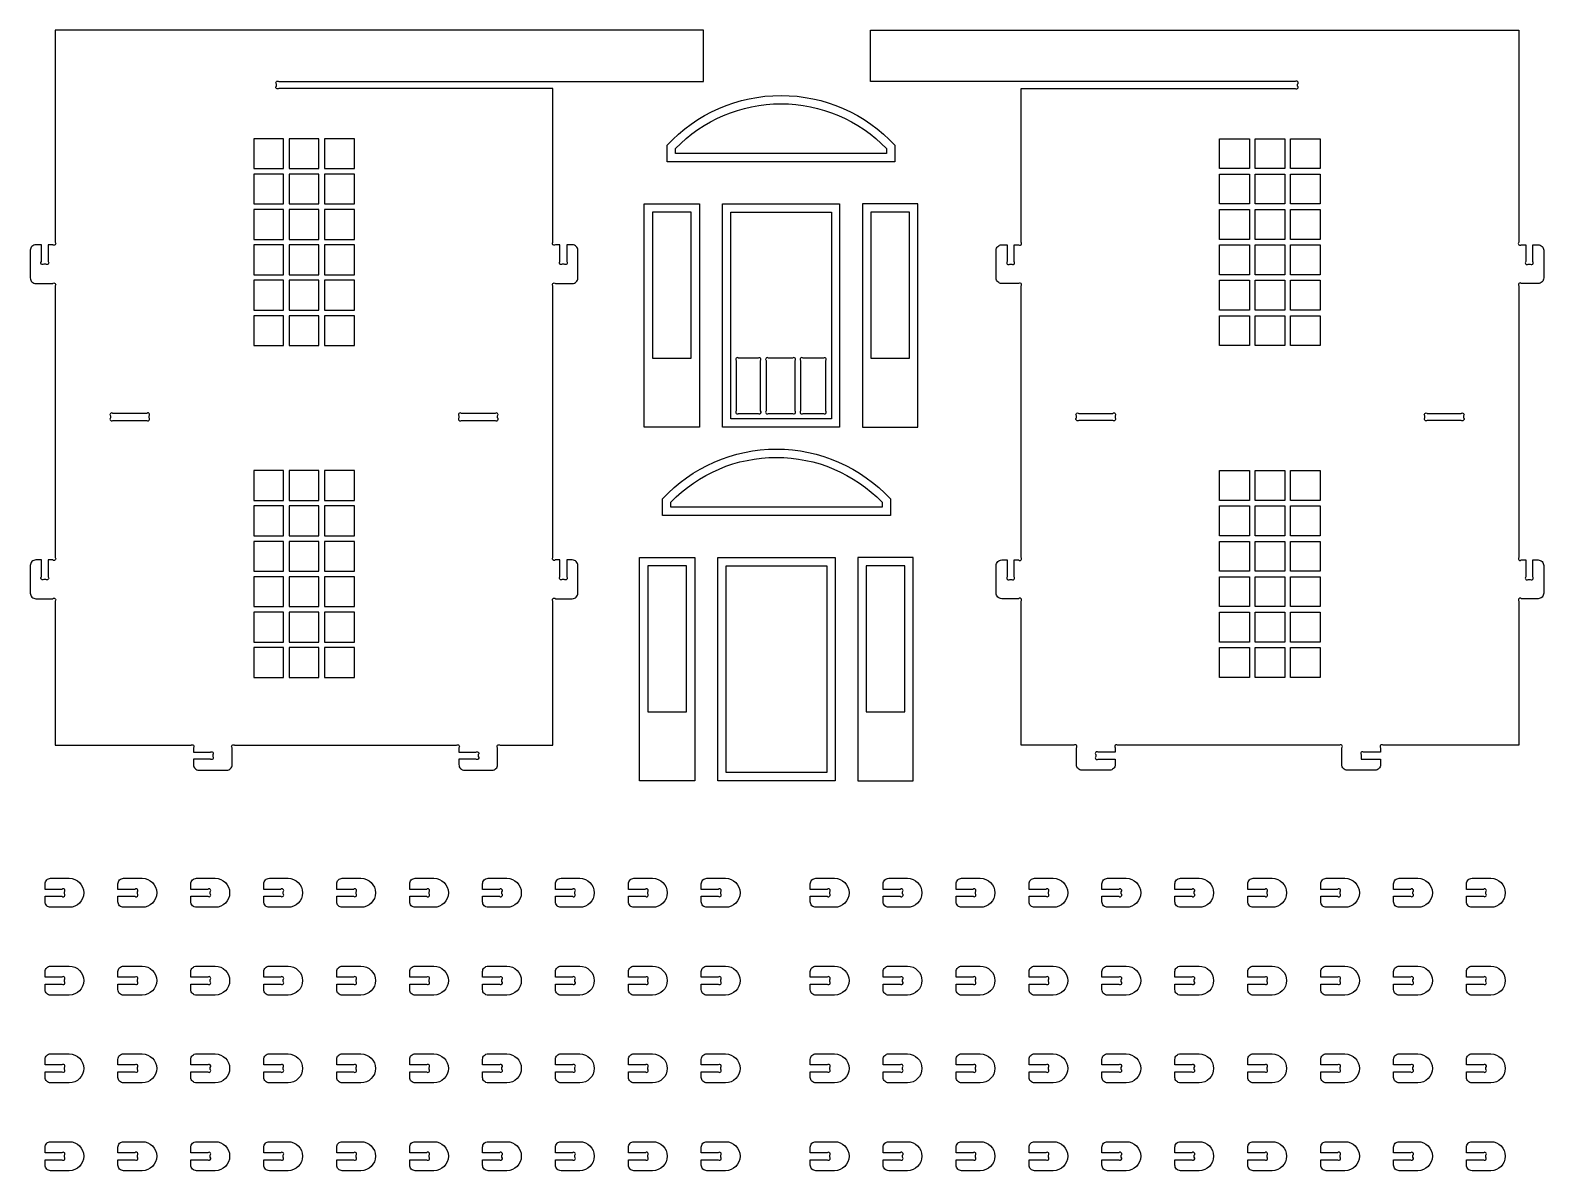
# Model space of a CAD drawing. Extents: x 9625 to 9740, y 1073 to 1136.
# Drawn here: x 9712.46 to 9739.83, y 1074.26 to 1094.88 of the extents above; entities that cross this region are included whole.
import ezdxf

# ---------------------------------------------------------------- set-up
doc = ezdxf.new("R2010")
doc.units = 0
doc.header["$MEASUREMENT"] = 0
doc.layers.add('LAYER_1', color=18, linetype='CONTINUOUS')

msp = doc.modelspace()

# ---------------------------------------------------------------- linework, layer by layer
at = {"layer": 'LAYER_1'}
for points in [[(9724.639, 1094.417), (9724.639, 1094.881), (9712.914, 1094.881), (9712.914, 1091.048, -1), (9712.87, 1091.003), (9712.789, 1091.003), (9712.789, 1090.698, -1), (9712.745, 1090.653), (9712.708, 1090.653, -1), (9712.664, 1090.698), (9712.664, 1091.003), (9712.564, 1091.003, 0.414214), (9712.464, 1090.903), (9712.464, 1090.403, 0.414214), (9712.564, 1090.303), (9712.87, 1090.303, -1), (9712.914, 1090.259), (9712.914, 1085.348, -1), (9712.87, 1085.303), (9712.789, 1085.303), (9712.789, 1084.998, -1), (9712.745, 1084.953), (9712.708, 1084.953, -1), (9712.664, 1084.998), (9712.664, 1085.303), (9712.564, 1085.303, 0.414214), (9712.464, 1085.203), (9712.464, 1084.703, 0.414214), (9712.564, 1084.603), (9712.87, 1084.603, -1), (9712.914, 1084.559), (9712.914, 1081.953), (9715.37, 1081.953, -1), (9715.414, 1081.909), (9715.414, 1081.828), (9715.72, 1081.828, -1), (9715.764, 1081.784), (9715.764, 1081.748, -1), (9715.72, 1081.703), (9715.414, 1081.703), (9715.414, 1081.603, 0.414214), (9715.514, 1081.503), (9716.014, 1081.503, 0.414214), (9716.114, 1081.603), (9716.114, 1081.909, -1), (9716.158, 1081.953), (9720.17, 1081.953, -1), (9720.214, 1081.909), (9720.214, 1081.828), (9720.52, 1081.828, -1), (9720.564, 1081.784), (9720.564, 1081.748, -1), (9720.52, 1081.703), (9720.214, 1081.703), (9720.214, 1081.603, 0.414214), (9720.314, 1081.503), (9720.814, 1081.503, 0.414214), (9720.914, 1081.603), (9720.914, 1081.909, -1), (9720.958, 1081.953), (9721.914, 1081.953), (9721.914, 1084.559, -1), (9721.958, 1084.603), (9722.264, 1084.603, 0.414214), (9722.364, 1084.703), (9722.364, 1085.203, 0.414214), (9722.264, 1085.303), (9722.164, 1085.303), (9722.164, 1084.998, -1), (9722.12, 1084.953), (9722.083, 1084.953, -1), (9722.039, 1084.998), (9722.039, 1085.303), (9721.958, 1085.303, -1), (9721.914, 1085.348), (9721.914, 1090.259, -1), (9721.958, 1090.303), (9722.264, 1090.303, 0.414214), (9722.364, 1090.403), (9722.364, 1090.903, 0.414214), (9722.264, 1091.003), (9722.164, 1091.003), (9722.164, 1090.698, -1), (9722.12, 1090.653), (9722.083, 1090.653, -1), (9722.039, 1090.698), (9722.039, 1091.003), (9721.958, 1091.003, -1), (9721.914, 1091.048), (9721.914, 1093.828), (9716.958, 1093.828, -1), (9716.914, 1093.873), (9716.914, 1093.909, -1), (9716.958, 1093.953), (9724.639, 1093.953)], [(9735.379, 1093.873), (9735.379, 1093.909, 1), (9735.335, 1093.953), (9727.654, 1093.953), (9727.654, 1094.881), (9739.379, 1094.881), (9739.379, 1091.048, 1), (9739.423, 1091.003), (9739.504, 1091.003), (9739.504, 1090.698, 1), (9739.548, 1090.653), (9739.585, 1090.653, 1), (9739.629, 1090.698), (9739.629, 1091.003), (9739.729, 1091.003, -0.414214), (9739.829, 1090.903), (9739.829, 1090.403, -0.414214), (9739.729, 1090.303), (9739.423, 1090.303, 1), (9739.379, 1090.259), (9739.379, 1085.348, 1), (9739.423, 1085.303), (9739.504, 1085.303), (9739.504, 1084.998, 1), (9739.548, 1084.953), (9739.585, 1084.953, 1), (9739.629, 1084.998), (9739.629, 1085.303), (9739.729, 1085.303, -0.414214), (9739.829, 1085.203), (9739.829, 1084.703, -0.414214), (9739.729, 1084.603), (9739.423, 1084.603, 1), (9739.379, 1084.559), (9739.379, 1081.953), (9736.923, 1081.953, 1), (9736.879, 1081.909), (9736.879, 1081.828), (9736.573, 1081.828, 1), (9736.529, 1081.784), (9736.529, 1081.703), (9736.879, 1081.703), (9736.879, 1081.603, -0.414214), (9736.779, 1081.503), (9736.279, 1081.503, -0.414214), (9736.179, 1081.603), (9736.179, 1081.909, 1), (9736.135, 1081.953), (9732.123, 1081.953, 1), (9732.079, 1081.909), (9732.079, 1081.828), (9731.773, 1081.828, 1), (9731.729, 1081.784), (9731.729, 1081.748, 1), (9731.773, 1081.703), (9732.079, 1081.703), (9732.079, 1081.603, -0.414214), (9731.979, 1081.503), (9731.479, 1081.503, -0.414214), (9731.379, 1081.603), (9731.379, 1081.909, 1), (9731.335, 1081.953), (9730.379, 1081.953), (9730.379, 1084.559, 1), (9730.335, 1084.603), (9730.029, 1084.603, -0.414214), (9729.929, 1084.703), (9729.929, 1085.203, -0.414214), (9730.029, 1085.303), (9730.129, 1085.303), (9730.129, 1084.998, 1), (9730.173, 1084.953), (9730.21, 1084.953, 1), (9730.254, 1084.998), (9730.254, 1085.303), (9730.335, 1085.303, 1), (9730.379, 1085.348), (9730.379, 1090.259, 1), (9730.335, 1090.303), (9730.029, 1090.303, -0.414214), (9729.929, 1090.403), (9729.929, 1090.903, -0.414214), (9730.029, 1091.003), (9730.129, 1091.003), (9730.129, 1090.698, 1), (9730.173, 1090.653), (9730.21, 1090.653, 1), (9730.254, 1090.698), (9730.254, 1091.003), (9730.335, 1091.003, 1), (9730.379, 1091.048), (9730.379, 1093.828), (9735.335, 1093.828, 1)], [(9728.098, 1092.502), (9723.978, 1092.502), (9723.978, 1092.802, -0.436893), (9728.098, 1092.802)], [(9727.948, 1092.652), (9724.128, 1092.652), (9724.128, 1092.742, -0.423936), (9727.948, 1092.742)], [(9725.624, 1088.953), (9725.272, 1088.953, 1), (9725.228, 1088.909), (9725.228, 1087.998, 1), (9725.272, 1087.953), (9725.624, 1087.953, 1), (9725.668, 1087.998), (9725.668, 1088.909, 1)], [(9726.247, 1088.953), (9725.812, 1088.953, 1), (9725.768, 1088.909), (9725.768, 1087.998, 1), (9725.812, 1087.953), (9726.247, 1087.953, 1), (9726.292, 1087.998), (9726.292, 1088.909, 1)], [(9726.804, 1088.953), (9726.436, 1088.953, 1), (9726.392, 1088.909), (9726.392, 1087.998, 1), (9726.436, 1087.953), (9726.804, 1087.953, 1), (9726.848, 1087.998), (9726.848, 1088.909, 1)], [(9713.958, 1087.828), (9714.57, 1087.828, 1), (9714.614, 1087.873), (9714.614, 1087.909, 1), (9714.57, 1087.953), (9713.958, 1087.953, 1), (9713.914, 1087.909), (9713.914, 1087.873, 1)], [(9720.258, 1087.828), (9720.87, 1087.828, 1), (9720.914, 1087.873), (9720.914, 1087.909, 1), (9720.87, 1087.953), (9720.258, 1087.953, 1), (9720.214, 1087.909), (9720.214, 1087.873, 1)], [(9731.423, 1087.953), (9732.035, 1087.953, -1), (9732.079, 1087.909), (9732.079, 1087.873, -1), (9732.035, 1087.828), (9731.423, 1087.828, -1), (9731.379, 1087.873), (9731.379, 1087.909, -1)], [(9737.723, 1087.953), (9738.335, 1087.953, -1), (9738.379, 1087.909), (9738.379, 1087.873, -1), (9738.335, 1087.828), (9737.723, 1087.828, -1), (9737.679, 1087.873), (9737.679, 1087.909, -1)], [(9728.015, 1086.108), (9723.895, 1086.108), (9723.895, 1086.408, -0.436893), (9728.015, 1086.408)], [(9727.865, 1086.258), (9724.045, 1086.258), (9724.045, 1086.349, -0.423936), (9727.865, 1086.349)], [(9712.732, 1079.223), (9713.037, 1079.223, 1), (9713.082, 1079.267), (9713.082, 1079.304, 1), (9713.037, 1079.348), (9712.732, 1079.348), (9712.732, 1079.448, -0.414214), (9712.832, 1079.548), (9713.169, 1079.548, -1), (9713.169, 1079.023), (9712.832, 1079.023, -0.414214), (9712.732, 1079.123)], [(9714.05, 1079.223), (9714.356, 1079.223, 1), (9714.4, 1079.267), (9714.4, 1079.304, 1), (9714.356, 1079.348), (9714.05, 1079.348), (9714.05, 1079.448, -0.414214), (9714.15, 1079.548), (9714.487, 1079.548, -1), (9714.487, 1079.023), (9714.15, 1079.023, -0.414214), (9714.05, 1079.123)], [(9715.368, 1079.223), (9715.674, 1079.223, 1), (9715.718, 1079.267), (9715.718, 1079.304, 1), (9715.674, 1079.348), (9715.368, 1079.348), (9715.368, 1079.448, -0.414214), (9715.468, 1079.548), (9715.806, 1079.548, -1), (9715.806, 1079.023), (9715.468, 1079.023, -0.414214), (9715.368, 1079.123)], [(9716.687, 1079.223), (9716.993, 1079.223, 1), (9717.037, 1079.267), (9717.037, 1079.304, 1), (9716.993, 1079.348), (9716.687, 1079.348), (9716.687, 1079.448, -0.414214), (9716.787, 1079.548), (9717.124, 1079.548, -1), (9717.124, 1079.023), (9716.787, 1079.023, -0.414214), (9716.687, 1079.123)], [(9718.005, 1079.223), (9718.311, 1079.223, 1), (9718.355, 1079.267), (9718.355, 1079.304, 1), (9718.311, 1079.348), (9718.005, 1079.348), (9718.005, 1079.448, -0.414214), (9718.105, 1079.548), (9718.443, 1079.548, -1), (9718.443, 1079.023), (9718.105, 1079.023, -0.414214), (9718.005, 1079.123)], [(9719.324, 1079.223), (9719.63, 1079.223, 1), (9719.674, 1079.267), (9719.674, 1079.304, 1), (9719.63, 1079.348), (9719.324, 1079.348), (9719.324, 1079.448, -0.414214), (9719.424, 1079.548), (9719.761, 1079.548, -1), (9719.761, 1079.023), (9719.424, 1079.023, -0.414214), (9719.324, 1079.123)], [(9720.642, 1079.223), (9720.948, 1079.223, 1), (9720.992, 1079.267), (9720.992, 1079.304, 1), (9720.948, 1079.348), (9720.642, 1079.348), (9720.642, 1079.448, -0.414214), (9720.742, 1079.548), (9721.08, 1079.548, -1), (9721.08, 1079.023), (9720.742, 1079.023, -0.414214), (9720.642, 1079.123)], [(9721.961, 1079.223), (9722.266, 1079.223, 1), (9722.311, 1079.267), (9722.311, 1079.304, 1), (9722.266, 1079.348), (9721.961, 1079.348), (9721.961, 1079.448, -0.414214), (9722.061, 1079.548), (9722.398, 1079.548, -1), (9722.398, 1079.023), (9722.061, 1079.023, -0.414214), (9721.961, 1079.123)], [(9723.279, 1079.223), (9723.585, 1079.223, 1), (9723.629, 1079.267), (9723.629, 1079.304, 1), (9723.585, 1079.348), (9723.279, 1079.348), (9723.279, 1079.448, -0.414214), (9723.379, 1079.548), (9723.717, 1079.548, -1), (9723.717, 1079.023), (9723.379, 1079.023, -0.414214), (9723.279, 1079.123)], [(9724.597, 1079.223), (9724.903, 1079.223, 1), (9724.947, 1079.267), (9724.947, 1079.304, 1), (9724.903, 1079.348), (9724.597, 1079.348), (9724.597, 1079.448, -0.414214), (9724.697, 1079.548), (9725.035, 1079.548, -1), (9725.035, 1079.023), (9724.697, 1079.023, -0.414214), (9724.597, 1079.123)], [(9726.568, 1079.223), (9726.873, 1079.223, 1), (9726.918, 1079.267), (9726.918, 1079.304, 1), (9726.873, 1079.348), (9726.568, 1079.348), (9726.568, 1079.448, -0.414214), (9726.668, 1079.548), (9727.005, 1079.548, -1), (9727.005, 1079.023), (9726.668, 1079.023, -0.414214), (9726.568, 1079.123)], [(9727.886, 1079.223), (9728.192, 1079.223, 1), (9728.236, 1079.267), (9728.236, 1079.304, 1), (9728.192, 1079.348), (9727.886, 1079.348), (9727.886, 1079.448, -0.414214), (9727.986, 1079.548), (9728.323, 1079.548, -1), (9728.323, 1079.023), (9727.986, 1079.023, -0.414214), (9727.886, 1079.123)], [(9729.204, 1079.223), (9729.51, 1079.223, 1), (9729.554, 1079.267), (9729.554, 1079.304, 1), (9729.51, 1079.348), (9729.204, 1079.348), (9729.204, 1079.448, -0.414214), (9729.304, 1079.548), (9729.642, 1079.548, -1), (9729.642, 1079.023), (9729.304, 1079.023, -0.414214), (9729.204, 1079.123)], [(9730.523, 1079.223), (9730.829, 1079.223, 1), (9730.873, 1079.267), (9730.873, 1079.304, 1), (9730.829, 1079.348), (9730.523, 1079.348), (9730.523, 1079.448, -0.414214), (9730.623, 1079.548), (9730.96, 1079.548, -1), (9730.96, 1079.023), (9730.623, 1079.023, -0.414214), (9730.523, 1079.123)], [(9731.841, 1079.223), (9732.147, 1079.223, 1), (9732.191, 1079.267), (9732.191, 1079.304, 1), (9732.147, 1079.348), (9731.841, 1079.348), (9731.841, 1079.448, -0.414214), (9731.941, 1079.548), (9732.279, 1079.548, -1), (9732.279, 1079.023), (9731.941, 1079.023, -0.414214), (9731.841, 1079.123)], [(9733.16, 1079.223), (9733.466, 1079.223, 1), (9733.51, 1079.267), (9733.51, 1079.304, 1), (9733.466, 1079.348), (9733.16, 1079.348), (9733.16, 1079.448, -0.414214), (9733.26, 1079.548), (9733.597, 1079.548, -1), (9733.597, 1079.023), (9733.26, 1079.023, -0.414214), (9733.16, 1079.123)], [(9734.478, 1079.223), (9734.784, 1079.223, 1), (9734.828, 1079.267), (9734.828, 1079.304, 1), (9734.784, 1079.348), (9734.478, 1079.348), (9734.478, 1079.448, -0.414214), (9734.578, 1079.548), (9734.916, 1079.548, -1), (9734.916, 1079.023), (9734.578, 1079.023, -0.414214), (9734.478, 1079.123)], [(9735.797, 1079.223), (9736.102, 1079.223, 1), (9736.147, 1079.267), (9736.147, 1079.304, 1), (9736.102, 1079.348), (9735.797, 1079.348), (9735.797, 1079.448, -0.414214), (9735.897, 1079.548), (9736.234, 1079.548, -1), (9736.234, 1079.023), (9735.897, 1079.023, -0.414214), (9735.797, 1079.123)], [(9737.115, 1079.223), (9737.421, 1079.223, 1), (9737.465, 1079.267), (9737.465, 1079.304, 1), (9737.421, 1079.348), (9737.115, 1079.348), (9737.115, 1079.448, -0.414214), (9737.215, 1079.548), (9737.553, 1079.548, -1), (9737.553, 1079.023), (9737.215, 1079.023, -0.414214), (9737.115, 1079.123)], [(9738.433, 1079.223), (9738.739, 1079.223, 1), (9738.783, 1079.267), (9738.783, 1079.304, 1), (9738.739, 1079.348), (9738.433, 1079.348), (9738.433, 1079.448, -0.414214), (9738.533, 1079.548), (9738.871, 1079.548, -1), (9738.871, 1079.023), (9738.533, 1079.023, -0.414214), (9738.433, 1079.123)], [(9712.732, 1077.635), (9713.037, 1077.635, 1), (9713.082, 1077.68), (9713.082, 1077.716, 1), (9713.037, 1077.76), (9712.732, 1077.76), (9712.732, 1077.86, -0.414214), (9712.832, 1077.96), (9713.169, 1077.96, -1), (9713.169, 1077.435), (9712.832, 1077.435, -0.414214), (9712.732, 1077.535)], [(9714.05, 1077.635), (9714.356, 1077.635, 1), (9714.4, 1077.68), (9714.4, 1077.716, 1), (9714.356, 1077.76), (9714.05, 1077.76), (9714.05, 1077.86, -0.414214), (9714.15, 1077.96), (9714.487, 1077.96, -1), (9714.487, 1077.435), (9714.15, 1077.435, -0.414214), (9714.05, 1077.535)], [(9715.368, 1077.635), (9715.674, 1077.635, 1), (9715.718, 1077.68), (9715.718, 1077.716, 1), (9715.674, 1077.76), (9715.368, 1077.76), (9715.368, 1077.86, -0.414214), (9715.468, 1077.96), (9715.806, 1077.96, -1), (9715.806, 1077.435), (9715.468, 1077.435, -0.414214), (9715.368, 1077.535)], [(9716.687, 1077.635), (9716.993, 1077.635, 1), (9717.037, 1077.68), (9717.037, 1077.716, 1), (9716.993, 1077.76), (9716.687, 1077.76), (9716.687, 1077.86, -0.414214), (9716.787, 1077.96), (9717.124, 1077.96, -1), (9717.124, 1077.435), (9716.787, 1077.435, -0.414214), (9716.687, 1077.535)], [(9718.005, 1077.635), (9718.311, 1077.635, 1), (9718.355, 1077.68), (9718.355, 1077.716, 1), (9718.311, 1077.76), (9718.005, 1077.76), (9718.005, 1077.86, -0.414214), (9718.105, 1077.96), (9718.443, 1077.96, -1), (9718.443, 1077.435), (9718.105, 1077.435, -0.414214), (9718.005, 1077.535)], [(9719.324, 1077.635), (9719.63, 1077.635, 1), (9719.674, 1077.68), (9719.674, 1077.716, 1), (9719.63, 1077.76), (9719.324, 1077.76), (9719.324, 1077.86, -0.414214), (9719.424, 1077.96), (9719.761, 1077.96, -1), (9719.761, 1077.435), (9719.424, 1077.435, -0.414214), (9719.324, 1077.535)], [(9720.642, 1077.635), (9720.948, 1077.635, 1), (9720.992, 1077.68), (9720.992, 1077.716, 1), (9720.948, 1077.76), (9720.642, 1077.76), (9720.642, 1077.86, -0.414214), (9720.742, 1077.96), (9721.08, 1077.96, -1), (9721.08, 1077.435), (9720.742, 1077.435, -0.414214), (9720.642, 1077.535)], [(9721.961, 1077.635), (9722.266, 1077.635, 1), (9722.311, 1077.68), (9722.311, 1077.716, 1), (9722.266, 1077.76), (9721.961, 1077.76), (9721.961, 1077.86, -0.414214), (9722.061, 1077.96), (9722.398, 1077.96, -1), (9722.398, 1077.435), (9722.061, 1077.435, -0.414214), (9721.961, 1077.535)], [(9723.279, 1077.635), (9723.585, 1077.635, 1), (9723.629, 1077.68), (9723.629, 1077.716, 1), (9723.585, 1077.76), (9723.279, 1077.76), (9723.279, 1077.86, -0.414214), (9723.379, 1077.96), (9723.717, 1077.96, -1), (9723.717, 1077.435), (9723.379, 1077.435, -0.414214), (9723.279, 1077.535)], [(9724.597, 1077.635), (9724.903, 1077.635, 1), (9724.947, 1077.68), (9724.947, 1077.716, 1), (9724.903, 1077.76), (9724.597, 1077.76), (9724.597, 1077.86, -0.414214), (9724.697, 1077.96), (9725.035, 1077.96, -1), (9725.035, 1077.435), (9724.697, 1077.435, -0.414214), (9724.597, 1077.535)], [(9726.568, 1077.635), (9726.873, 1077.635, 1), (9726.918, 1077.68), (9726.918, 1077.716, 1), (9726.873, 1077.76), (9726.568, 1077.76), (9726.568, 1077.86, -0.414214), (9726.668, 1077.96), (9727.005, 1077.96, -1), (9727.005, 1077.435), (9726.668, 1077.435, -0.414214), (9726.568, 1077.535)], [(9727.886, 1077.635), (9728.192, 1077.635, 1), (9728.236, 1077.68), (9728.236, 1077.716, 1), (9728.192, 1077.76), (9727.886, 1077.76), (9727.886, 1077.86, -0.414214), (9727.986, 1077.96), (9728.323, 1077.96, -1), (9728.323, 1077.435), (9727.986, 1077.435, -0.414214), (9727.886, 1077.535)], [(9729.204, 1077.635), (9729.51, 1077.635, 1), (9729.554, 1077.68), (9729.554, 1077.716, 1), (9729.51, 1077.76), (9729.204, 1077.76), (9729.204, 1077.86, -0.414214), (9729.304, 1077.96), (9729.642, 1077.96, -1), (9729.642, 1077.435), (9729.304, 1077.435, -0.414214), (9729.204, 1077.535)], [(9730.523, 1077.635), (9730.829, 1077.635, 1), (9730.873, 1077.68), (9730.873, 1077.716, 1), (9730.829, 1077.76), (9730.523, 1077.76), (9730.523, 1077.86, -0.414214), (9730.623, 1077.96), (9730.96, 1077.96, -1), (9730.96, 1077.435), (9730.623, 1077.435, -0.414214), (9730.523, 1077.535)], [(9731.841, 1077.635), (9732.147, 1077.635, 1), (9732.191, 1077.68), (9732.191, 1077.716, 1), (9732.147, 1077.76), (9731.841, 1077.76), (9731.841, 1077.86, -0.414214), (9731.941, 1077.96), (9732.279, 1077.96, -1), (9732.279, 1077.435), (9731.941, 1077.435, -0.414214), (9731.841, 1077.535)], [(9733.16, 1077.635), (9733.466, 1077.635, 1), (9733.51, 1077.68), (9733.51, 1077.716, 1), (9733.466, 1077.76), (9733.16, 1077.76), (9733.16, 1077.86, -0.414214), (9733.26, 1077.96), (9733.597, 1077.96, -1), (9733.597, 1077.435), (9733.26, 1077.435, -0.414214), (9733.16, 1077.535)], [(9734.478, 1077.635), (9734.784, 1077.635, 1), (9734.828, 1077.68), (9734.828, 1077.716, 1), (9734.784, 1077.76), (9734.478, 1077.76), (9734.478, 1077.86, -0.414214), (9734.578, 1077.96), (9734.916, 1077.96, -1), (9734.916, 1077.435), (9734.578, 1077.435, -0.414214), (9734.478, 1077.535)], [(9735.797, 1077.635), (9736.102, 1077.635, 1), (9736.147, 1077.68), (9736.147, 1077.716, 1), (9736.102, 1077.76), (9735.797, 1077.76), (9735.797, 1077.86, -0.414214), (9735.897, 1077.96), (9736.234, 1077.96, -1), (9736.234, 1077.435), (9735.897, 1077.435, -0.414214), (9735.797, 1077.535)], [(9737.115, 1077.635), (9737.421, 1077.635, 1), (9737.465, 1077.68), (9737.465, 1077.716, 1), (9737.421, 1077.76), (9737.115, 1077.76), (9737.115, 1077.86, -0.414214), (9737.215, 1077.96), (9737.553, 1077.96, -1), (9737.553, 1077.435), (9737.215, 1077.435, -0.414214), (9737.115, 1077.535)], [(9738.433, 1077.635), (9738.739, 1077.635, 1), (9738.783, 1077.68), (9738.783, 1077.716, 1), (9738.739, 1077.76), (9738.433, 1077.76), (9738.433, 1077.86, -0.414214), (9738.533, 1077.96), (9738.871, 1077.96, -1), (9738.871, 1077.435), (9738.533, 1077.435, -0.414214), (9738.433, 1077.535)], [(9712.732, 1076.048), (9713.037, 1076.048, 1), (9713.082, 1076.092), (9713.082, 1076.128, 1), (9713.037, 1076.173), (9712.732, 1076.173), (9712.732, 1076.273, -0.414214), (9712.832, 1076.373), (9713.169, 1076.373, -1), (9713.169, 1075.848), (9712.832, 1075.848, -0.414214), (9712.732, 1075.948)], [(9714.05, 1076.048), (9714.356, 1076.048, 1), (9714.4, 1076.092), (9714.4, 1076.128, 1), (9714.356, 1076.173), (9714.05, 1076.173), (9714.05, 1076.273, -0.414214), (9714.15, 1076.373), (9714.487, 1076.373, -1), (9714.487, 1075.848), (9714.15, 1075.848, -0.414214), (9714.05, 1075.948)], [(9715.368, 1076.048), (9715.674, 1076.048, 1), (9715.718, 1076.092), (9715.718, 1076.128, 1), (9715.674, 1076.173), (9715.368, 1076.173), (9715.368, 1076.273, -0.414214), (9715.468, 1076.373), (9715.806, 1076.373, -1), (9715.806, 1075.848), (9715.468, 1075.848, -0.414214), (9715.368, 1075.948)], [(9716.687, 1076.048), (9716.993, 1076.048, 1), (9717.037, 1076.092), (9717.037, 1076.128, 1), (9716.993, 1076.173), (9716.687, 1076.173), (9716.687, 1076.273, -0.414214), (9716.787, 1076.373), (9717.124, 1076.373, -1), (9717.124, 1075.848), (9716.787, 1075.848, -0.414214), (9716.687, 1075.948)], [(9718.005, 1076.048), (9718.311, 1076.048, 1), (9718.355, 1076.092), (9718.355, 1076.128, 1), (9718.311, 1076.173), (9718.005, 1076.173), (9718.005, 1076.273, -0.414214), (9718.105, 1076.373), (9718.443, 1076.373, -1), (9718.443, 1075.848), (9718.105, 1075.848, -0.414214), (9718.005, 1075.948)], [(9719.324, 1076.048), (9719.63, 1076.048, 1), (9719.674, 1076.092), (9719.674, 1076.128, 1), (9719.63, 1076.173), (9719.324, 1076.173), (9719.324, 1076.273, -0.414214), (9719.424, 1076.373), (9719.761, 1076.373, -1), (9719.761, 1075.848), (9719.424, 1075.848, -0.414214), (9719.324, 1075.948)], [(9720.642, 1076.048), (9720.948, 1076.048, 1), (9720.992, 1076.092), (9720.992, 1076.128, 1), (9720.948, 1076.173), (9720.642, 1076.173), (9720.642, 1076.273, -0.414214), (9720.742, 1076.373), (9721.08, 1076.373, -1), (9721.08, 1075.848), (9720.742, 1075.848, -0.414214), (9720.642, 1075.948)], [(9721.961, 1076.048), (9722.266, 1076.048, 1), (9722.311, 1076.092), (9722.311, 1076.128, 1), (9722.266, 1076.173), (9721.961, 1076.173), (9721.961, 1076.273, -0.414214), (9722.061, 1076.373), (9722.398, 1076.373, -1), (9722.398, 1075.848), (9722.061, 1075.848, -0.414214), (9721.961, 1075.948)], [(9723.279, 1076.048), (9723.585, 1076.048, 1), (9723.629, 1076.092), (9723.629, 1076.128, 1), (9723.585, 1076.173), (9723.279, 1076.173), (9723.279, 1076.273, -0.414214), (9723.379, 1076.373), (9723.717, 1076.373, -1), (9723.717, 1075.848), (9723.379, 1075.848, -0.414214), (9723.279, 1075.948)], [(9724.597, 1076.048), (9724.903, 1076.048, 1), (9724.947, 1076.092), (9724.947, 1076.128, 1), (9724.903, 1076.173), (9724.597, 1076.173), (9724.597, 1076.273, -0.414214), (9724.697, 1076.373), (9725.035, 1076.373, -1), (9725.035, 1075.848), (9724.697, 1075.848, -0.414214), (9724.597, 1075.948)], [(9726.568, 1076.048), (9726.873, 1076.048, 1), (9726.918, 1076.092), (9726.918, 1076.128, 1), (9726.873, 1076.173), (9726.568, 1076.173), (9726.568, 1076.273, -0.414214), (9726.668, 1076.373), (9727.005, 1076.373, -1), (9727.005, 1075.848), (9726.668, 1075.848, -0.414214), (9726.568, 1075.948)], [(9727.886, 1076.048), (9728.192, 1076.048, 1), (9728.236, 1076.092), (9728.236, 1076.128, 1), (9728.192, 1076.173), (9727.886, 1076.173), (9727.886, 1076.273, -0.414214), (9727.986, 1076.373), (9728.323, 1076.373, -1), (9728.323, 1075.848), (9727.986, 1075.848, -0.414214), (9727.886, 1075.948)], [(9729.204, 1076.048), (9729.51, 1076.048, 1), (9729.554, 1076.092), (9729.554, 1076.128, 1), (9729.51, 1076.173), (9729.204, 1076.173), (9729.204, 1076.273, -0.414214), (9729.304, 1076.373), (9729.642, 1076.373, -1), (9729.642, 1075.848), (9729.304, 1075.848, -0.414214), (9729.204, 1075.948)], [(9730.523, 1076.048), (9730.829, 1076.048, 1), (9730.873, 1076.092), (9730.873, 1076.128, 1), (9730.829, 1076.173), (9730.523, 1076.173), (9730.523, 1076.273, -0.414214), (9730.623, 1076.373), (9730.96, 1076.373, -1), (9730.96, 1075.848), (9730.623, 1075.848, -0.414214), (9730.523, 1075.948)], [(9731.841, 1076.048), (9732.147, 1076.048, 1), (9732.191, 1076.092), (9732.191, 1076.128, 1), (9732.147, 1076.173), (9731.841, 1076.173), (9731.841, 1076.273, -0.414214), (9731.941, 1076.373), (9732.279, 1076.373, -1), (9732.279, 1075.848), (9731.941, 1075.848, -0.414214), (9731.841, 1075.948)], [(9733.16, 1076.048), (9733.466, 1076.048, 1), (9733.51, 1076.092), (9733.51, 1076.128, 1), (9733.466, 1076.173), (9733.16, 1076.173), (9733.16, 1076.273, -0.414214), (9733.26, 1076.373), (9733.597, 1076.373, -1), (9733.597, 1075.848), (9733.26, 1075.848, -0.414214), (9733.16, 1075.948)], [(9734.478, 1076.048), (9734.784, 1076.048, 1), (9734.828, 1076.092), (9734.828, 1076.128, 1), (9734.784, 1076.173), (9734.478, 1076.173), (9734.478, 1076.273, -0.414214), (9734.578, 1076.373), (9734.916, 1076.373, -1), (9734.916, 1075.848), (9734.578, 1075.848, -0.414214), (9734.478, 1075.948)], [(9735.797, 1076.048), (9736.102, 1076.048, 1), (9736.147, 1076.092), (9736.147, 1076.128, 1), (9736.102, 1076.173), (9735.797, 1076.173), (9735.797, 1076.273, -0.414214), (9735.897, 1076.373), (9736.234, 1076.373, -1), (9736.234, 1075.848), (9735.897, 1075.848, -0.414214), (9735.797, 1075.948)], [(9737.115, 1076.048), (9737.421, 1076.048, 1), (9737.465, 1076.092), (9737.465, 1076.128, 1), (9737.421, 1076.173), (9737.115, 1076.173), (9737.115, 1076.273, -0.414214), (9737.215, 1076.373), (9737.553, 1076.373, -1), (9737.553, 1075.848), (9737.215, 1075.848, -0.414214), (9737.115, 1075.948)], [(9738.433, 1076.048), (9738.739, 1076.048, 1), (9738.783, 1076.092), (9738.783, 1076.128, 1), (9738.739, 1076.173), (9738.433, 1076.173), (9738.433, 1076.273, -0.414214), (9738.533, 1076.373), (9738.871, 1076.373, -1), (9738.871, 1075.848), (9738.533, 1075.848, -0.414214), (9738.433, 1075.948)], [(9712.732, 1074.46), (9713.037, 1074.46, 1), (9713.082, 1074.504), (9713.082, 1074.541, 1), (9713.037, 1074.585), (9712.732, 1074.585), (9712.732, 1074.685, -0.414214), (9712.832, 1074.785), (9713.169, 1074.785, -1), (9713.169, 1074.26), (9712.832, 1074.26, -0.414214), (9712.732, 1074.36)], [(9714.05, 1074.46), (9714.356, 1074.46, 1), (9714.4, 1074.504), (9714.4, 1074.541, 1), (9714.356, 1074.585), (9714.05, 1074.585), (9714.05, 1074.685, -0.414214), (9714.15, 1074.785), (9714.487, 1074.785, -1), (9714.487, 1074.26), (9714.15, 1074.26, -0.414214), (9714.05, 1074.36)], [(9715.368, 1074.46), (9715.674, 1074.46, 1), (9715.718, 1074.504), (9715.718, 1074.541, 1), (9715.674, 1074.585), (9715.368, 1074.585), (9715.368, 1074.685, -0.414214), (9715.468, 1074.785), (9715.806, 1074.785, -1), (9715.806, 1074.26), (9715.468, 1074.26, -0.414214), (9715.368, 1074.36)], [(9716.687, 1074.46), (9716.993, 1074.46, 1), (9717.037, 1074.504), (9717.037, 1074.541, 1), (9716.993, 1074.585), (9716.687, 1074.585), (9716.687, 1074.685, -0.414214), (9716.787, 1074.785), (9717.124, 1074.785, -1), (9717.124, 1074.26), (9716.787, 1074.26, -0.414214), (9716.687, 1074.36)], [(9718.005, 1074.46), (9718.311, 1074.46, 1), (9718.355, 1074.504), (9718.355, 1074.541, 1), (9718.311, 1074.585), (9718.005, 1074.585), (9718.005, 1074.685, -0.414214), (9718.105, 1074.785), (9718.443, 1074.785, -1), (9718.443, 1074.26), (9718.105, 1074.26, -0.414214), (9718.005, 1074.36)], [(9719.324, 1074.46), (9719.63, 1074.46, 1), (9719.674, 1074.504), (9719.674, 1074.541, 1), (9719.63, 1074.585), (9719.324, 1074.585), (9719.324, 1074.685, -0.414214), (9719.424, 1074.785), (9719.761, 1074.785, -1), (9719.761, 1074.26), (9719.424, 1074.26, -0.414214), (9719.324, 1074.36)], [(9720.642, 1074.46), (9720.948, 1074.46, 1), (9720.992, 1074.504), (9720.992, 1074.541, 1), (9720.948, 1074.585), (9720.642, 1074.585), (9720.642, 1074.685, -0.414214), (9720.742, 1074.785), (9721.08, 1074.785, -1), (9721.08, 1074.26), (9720.742, 1074.26, -0.414214), (9720.642, 1074.36)], [(9721.961, 1074.46), (9722.266, 1074.46, 1), (9722.311, 1074.504), (9722.311, 1074.541, 1), (9722.266, 1074.585), (9721.961, 1074.585), (9721.961, 1074.685, -0.414214), (9722.061, 1074.785), (9722.398, 1074.785, -1), (9722.398, 1074.26), (9722.061, 1074.26, -0.414214), (9721.961, 1074.36)], [(9723.279, 1074.46), (9723.585, 1074.46, 1), (9723.629, 1074.504), (9723.629, 1074.541, 1), (9723.585, 1074.585), (9723.279, 1074.585), (9723.279, 1074.685, -0.414214), (9723.379, 1074.785), (9723.717, 1074.785, -1), (9723.717, 1074.26), (9723.379, 1074.26, -0.414214), (9723.279, 1074.36)], [(9724.597, 1074.46), (9724.903, 1074.46, 1), (9724.947, 1074.504), (9724.947, 1074.541, 1), (9724.903, 1074.585), (9724.597, 1074.585), (9724.597, 1074.685, -0.414214), (9724.697, 1074.785), (9725.035, 1074.785, -1), (9725.035, 1074.26), (9724.697, 1074.26, -0.414214), (9724.597, 1074.36)], [(9726.568, 1074.46), (9726.873, 1074.46, 1), (9726.918, 1074.504), (9726.918, 1074.541, 1), (9726.873, 1074.585), (9726.568, 1074.585), (9726.568, 1074.685, -0.414214), (9726.668, 1074.785), (9727.005, 1074.785, -1), (9727.005, 1074.26), (9726.668, 1074.26, -0.414214), (9726.568, 1074.36)], [(9727.886, 1074.46), (9728.192, 1074.46, 1), (9728.236, 1074.504), (9728.236, 1074.541, 1), (9728.192, 1074.585), (9727.886, 1074.585), (9727.886, 1074.685, -0.414214), (9727.986, 1074.785), (9728.323, 1074.785, -1), (9728.323, 1074.26), (9727.986, 1074.26, -0.414214), (9727.886, 1074.36)], [(9729.204, 1074.46), (9729.51, 1074.46, 1), (9729.554, 1074.504), (9729.554, 1074.541, 1), (9729.51, 1074.585), (9729.204, 1074.585), (9729.204, 1074.685, -0.414214), (9729.304, 1074.785), (9729.642, 1074.785, -1), (9729.642, 1074.26), (9729.304, 1074.26, -0.414214), (9729.204, 1074.36)], [(9730.523, 1074.46), (9730.829, 1074.46, 1), (9730.873, 1074.504), (9730.873, 1074.541, 1), (9730.829, 1074.585), (9730.523, 1074.585), (9730.523, 1074.685, -0.414214), (9730.623, 1074.785), (9730.96, 1074.785, -1), (9730.96, 1074.26), (9730.623, 1074.26, -0.414214), (9730.523, 1074.36)], [(9731.841, 1074.46), (9732.147, 1074.46, 1), (9732.191, 1074.504), (9732.191, 1074.541, 1), (9732.147, 1074.585), (9731.841, 1074.585), (9731.841, 1074.685, -0.414214), (9731.941, 1074.785), (9732.279, 1074.785, -1), (9732.279, 1074.26), (9731.941, 1074.26, -0.414214), (9731.841, 1074.36)], [(9733.16, 1074.46), (9733.466, 1074.46, 1), (9733.51, 1074.504), (9733.51, 1074.541, 1), (9733.466, 1074.585), (9733.16, 1074.585), (9733.16, 1074.685, -0.414214), (9733.26, 1074.785), (9733.597, 1074.785, -1), (9733.597, 1074.26), (9733.26, 1074.26, -0.414214), (9733.16, 1074.36)], [(9734.478, 1074.46), (9734.784, 1074.46, 1), (9734.828, 1074.504), (9734.828, 1074.541, 1), (9734.784, 1074.585), (9734.478, 1074.585), (9734.478, 1074.685, -0.414214), (9734.578, 1074.785), (9734.916, 1074.785, -1), (9734.916, 1074.26), (9734.578, 1074.26, -0.414214), (9734.478, 1074.36)], [(9735.797, 1074.46), (9736.102, 1074.46, 1), (9736.147, 1074.504), (9736.147, 1074.541, 1), (9736.102, 1074.585), (9735.797, 1074.585), (9735.797, 1074.685, -0.414214), (9735.897, 1074.785), (9736.234, 1074.785, -1), (9736.234, 1074.26), (9735.897, 1074.26, -0.414214), (9735.797, 1074.36)], [(9737.115, 1074.46), (9737.421, 1074.46, 1), (9737.465, 1074.504), (9737.465, 1074.541, 1), (9737.421, 1074.585), (9737.115, 1074.585), (9737.115, 1074.685, -0.414214), (9737.215, 1074.785), (9737.553, 1074.785, -1), (9737.553, 1074.26), (9737.215, 1074.26, -0.414214), (9737.115, 1074.36)], [(9738.433, 1074.46), (9738.739, 1074.46, 1), (9738.783, 1074.504), (9738.783, 1074.541, 1), (9738.739, 1074.585), (9738.433, 1074.585), (9738.433, 1074.685, -0.414214), (9738.533, 1074.785), (9738.871, 1074.785, -1), (9738.871, 1074.26), (9738.533, 1074.26, -0.414214), (9738.433, 1074.36)]]:
    msp.add_lwpolyline(points, format="xyb", close=True, dxfattribs=at)
for points in [[(9716.504, 1092.38), (9717.044, 1092.38), (9717.044, 1092.92), (9716.504, 1092.92)], [(9717.144, 1092.38), (9717.684, 1092.38), (9717.684, 1092.92), (9717.144, 1092.92)], [(9717.784, 1092.38), (9718.324, 1092.38), (9718.324, 1092.92), (9717.784, 1092.92)], [(9734.509, 1092.38), (9733.969, 1092.38), (9733.969, 1092.92), (9734.509, 1092.92)], [(9735.149, 1092.38), (9734.609, 1092.38), (9734.609, 1092.92), (9735.149, 1092.92)], [(9735.789, 1092.38), (9735.249, 1092.38), (9735.249, 1092.92), (9735.789, 1092.92)], [(9716.504, 1091.74), (9717.044, 1091.74), (9717.044, 1092.28), (9716.504, 1092.28)], [(9717.144, 1091.74), (9717.684, 1091.74), (9717.684, 1092.28), (9717.144, 1092.28)], [(9717.784, 1091.74), (9718.324, 1091.74), (9718.324, 1092.28), (9717.784, 1092.28)], [(9734.509, 1091.74), (9733.969, 1091.74), (9733.969, 1092.28), (9734.509, 1092.28)], [(9735.149, 1091.74), (9734.609, 1091.74), (9734.609, 1092.28), (9735.149, 1092.28)], [(9735.789, 1091.74), (9735.249, 1091.74), (9735.249, 1092.28), (9735.789, 1092.28)], [(9716.504, 1091.1), (9717.044, 1091.1), (9717.044, 1091.64), (9716.504, 1091.64)], [(9717.144, 1091.1), (9717.684, 1091.1), (9717.684, 1091.64), (9717.144, 1091.64)], [(9717.784, 1091.1), (9718.324, 1091.1), (9718.324, 1091.64), (9717.784, 1091.64)], [(9724.566, 1087.703), (9723.566, 1087.703), (9723.566, 1091.743), (9724.566, 1091.743)], [(9727.098, 1091.743), (9727.098, 1087.703), (9724.978, 1087.703), (9724.978, 1091.743)], [(9727.511, 1087.703), (9728.511, 1087.703), (9728.511, 1091.743), (9727.511, 1091.743)], [(9734.509, 1091.1), (9733.969, 1091.1), (9733.969, 1091.64), (9734.509, 1091.64)], [(9735.149, 1091.1), (9734.609, 1091.1), (9734.609, 1091.64), (9735.149, 1091.64)], [(9735.789, 1091.1), (9735.249, 1091.1), (9735.249, 1091.64), (9735.789, 1091.64)], [(9723.716, 1088.953), (9724.416, 1088.953), (9724.416, 1091.593), (9723.716, 1091.593)], [(9725.128, 1091.593), (9726.948, 1091.593), (9726.948, 1087.853), (9725.128, 1087.853)], [(9727.661, 1088.953), (9728.361, 1088.953), (9728.361, 1091.593), (9727.661, 1091.593)], [(9716.504, 1090.46), (9717.044, 1090.46), (9717.044, 1091), (9716.504, 1091)], [(9717.144, 1090.46), (9717.684, 1090.46), (9717.684, 1091), (9717.144, 1091)], [(9717.784, 1090.46), (9718.324, 1090.46), (9718.324, 1091), (9717.784, 1091)], [(9734.509, 1090.46), (9733.969, 1090.46), (9733.969, 1091), (9734.509, 1091)], [(9735.149, 1090.46), (9734.609, 1090.46), (9734.609, 1091), (9735.149, 1091)], [(9735.789, 1090.46), (9735.249, 1090.46), (9735.249, 1091), (9735.789, 1091)], [(9716.504, 1089.82), (9717.044, 1089.82), (9717.044, 1090.36), (9716.504, 1090.36)], [(9717.144, 1089.82), (9717.684, 1089.82), (9717.684, 1090.36), (9717.144, 1090.36)], [(9717.784, 1089.82), (9718.324, 1089.82), (9718.324, 1090.36), (9717.784, 1090.36)], [(9734.509, 1089.82), (9733.969, 1089.82), (9733.969, 1090.36), (9734.509, 1090.36)], [(9735.149, 1089.82), (9734.609, 1089.82), (9734.609, 1090.36), (9735.149, 1090.36)], [(9735.789, 1089.82), (9735.249, 1089.82), (9735.249, 1090.36), (9735.789, 1090.36)], [(9716.504, 1089.18), (9717.044, 1089.18), (9717.044, 1089.72), (9716.504, 1089.72)], [(9717.144, 1089.18), (9717.684, 1089.18), (9717.684, 1089.72), (9717.144, 1089.72)], [(9717.784, 1089.18), (9718.324, 1089.18), (9718.324, 1089.72), (9717.784, 1089.72)], [(9734.509, 1089.18), (9733.969, 1089.18), (9733.969, 1089.72), (9734.509, 1089.72)], [(9735.149, 1089.18), (9734.609, 1089.18), (9734.609, 1089.72), (9735.149, 1089.72)], [(9735.789, 1089.18), (9735.249, 1089.18), (9735.249, 1089.72), (9735.789, 1089.72)], [(9716.504, 1086.38), (9717.044, 1086.38), (9717.044, 1086.92), (9716.504, 1086.92)], [(9717.144, 1086.38), (9717.684, 1086.38), (9717.684, 1086.92), (9717.144, 1086.92)], [(9717.784, 1086.38), (9718.324, 1086.38), (9718.324, 1086.92), (9717.784, 1086.92)], [(9734.509, 1086.38), (9733.969, 1086.38), (9733.969, 1086.92), (9734.509, 1086.92)], [(9735.149, 1086.38), (9734.609, 1086.38), (9734.609, 1086.92), (9735.149, 1086.92)], [(9735.789, 1086.38), (9735.249, 1086.38), (9735.249, 1086.92), (9735.789, 1086.92)], [(9716.504, 1085.74), (9717.044, 1085.74), (9717.044, 1086.28), (9716.504, 1086.28)], [(9717.144, 1085.74), (9717.684, 1085.74), (9717.684, 1086.28), (9717.144, 1086.28)], [(9717.784, 1085.74), (9718.324, 1085.74), (9718.324, 1086.28), (9717.784, 1086.28)], [(9734.509, 1085.74), (9733.969, 1085.74), (9733.969, 1086.28), (9734.509, 1086.28)], [(9735.149, 1085.74), (9734.609, 1085.74), (9734.609, 1086.28), (9735.149, 1086.28)], [(9735.789, 1085.74), (9735.249, 1085.74), (9735.249, 1086.28), (9735.789, 1086.28)], [(9716.504, 1085.1), (9717.044, 1085.1), (9717.044, 1085.64), (9716.504, 1085.64)], [(9717.144, 1085.1), (9717.684, 1085.1), (9717.684, 1085.64), (9717.144, 1085.64)], [(9717.784, 1085.1), (9718.324, 1085.1), (9718.324, 1085.64), (9717.784, 1085.64)], [(9734.509, 1085.1), (9733.969, 1085.1), (9733.969, 1085.64), (9734.509, 1085.64)], [(9735.149, 1085.1), (9734.609, 1085.1), (9734.609, 1085.64), (9735.149, 1085.64)], [(9735.789, 1085.1), (9735.249, 1085.1), (9735.249, 1085.64), (9735.789, 1085.64)], [(9724.482, 1081.31), (9723.482, 1081.31), (9723.482, 1085.35), (9724.482, 1085.35)], [(9727.015, 1085.35), (9727.015, 1081.31), (9724.895, 1081.31), (9724.895, 1085.35)], [(9727.427, 1081.31), (9728.427, 1081.31), (9728.427, 1085.35), (9727.427, 1085.35)], [(9723.632, 1082.56), (9724.332, 1082.56), (9724.332, 1085.2), (9723.632, 1085.2)], [(9725.045, 1085.2), (9726.865, 1085.2), (9726.865, 1081.46), (9725.045, 1081.46)], [(9727.577, 1082.56), (9728.277, 1082.56), (9728.277, 1085.2), (9727.577, 1085.2)], [(9716.504, 1084.46), (9717.044, 1084.46), (9717.044, 1085), (9716.504, 1085)], [(9717.144, 1084.46), (9717.684, 1084.46), (9717.684, 1085), (9717.144, 1085)], [(9717.784, 1084.46), (9718.324, 1084.46), (9718.324, 1085), (9717.784, 1085)], [(9734.509, 1084.46), (9733.969, 1084.46), (9733.969, 1085), (9734.509, 1085)], [(9735.149, 1084.46), (9734.609, 1084.46), (9734.609, 1085), (9735.149, 1085)], [(9735.789, 1084.46), (9735.249, 1084.46), (9735.249, 1085), (9735.789, 1085)], [(9716.504, 1083.82), (9717.044, 1083.82), (9717.044, 1084.36), (9716.504, 1084.36)], [(9717.144, 1083.82), (9717.684, 1083.82), (9717.684, 1084.36), (9717.144, 1084.36)], [(9717.784, 1083.82), (9718.324, 1083.82), (9718.324, 1084.36), (9717.784, 1084.36)], [(9734.509, 1083.82), (9733.969, 1083.82), (9733.969, 1084.36), (9734.509, 1084.36)], [(9735.149, 1083.82), (9734.609, 1083.82), (9734.609, 1084.36), (9735.149, 1084.36)], [(9735.789, 1083.82), (9735.249, 1083.82), (9735.249, 1084.36), (9735.789, 1084.36)], [(9716.504, 1083.18), (9717.044, 1083.18), (9717.044, 1083.72), (9716.504, 1083.72)], [(9717.144, 1083.18), (9717.684, 1083.18), (9717.684, 1083.72), (9717.144, 1083.72)], [(9717.784, 1083.18), (9718.324, 1083.18), (9718.324, 1083.72), (9717.784, 1083.72)], [(9734.509, 1083.18), (9733.969, 1083.18), (9733.969, 1083.72), (9734.509, 1083.72)], [(9735.149, 1083.18), (9734.609, 1083.18), (9734.609, 1083.72), (9735.149, 1083.72)], [(9735.789, 1083.18), (9735.249, 1083.18), (9735.249, 1083.72), (9735.789, 1083.72)]]:
    msp.add_lwpolyline(points, close=True, dxfattribs=at)

doc.saveas('drawing.dxf')
